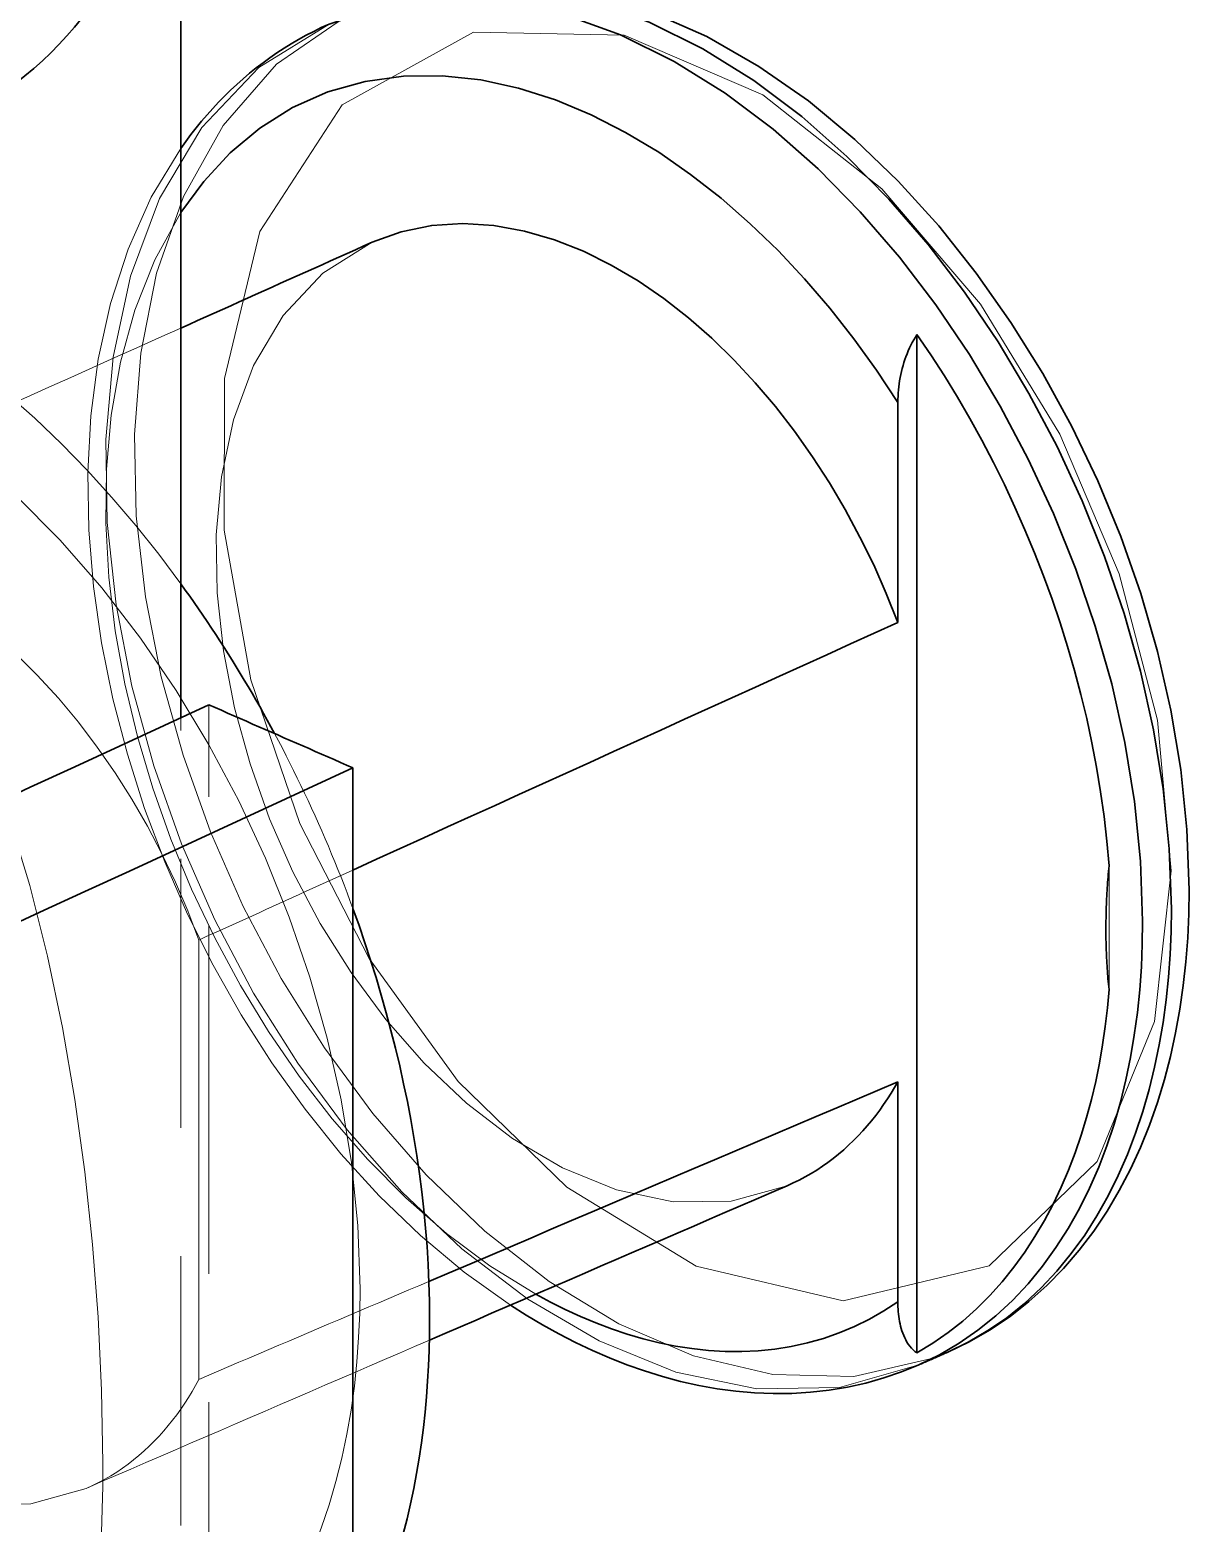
# Model space of a CAD drawing. Header units: millimetres. Extents: x 10 to 410, y 10 to 287.
# Drawn here: x 315.77 to 318.03, y 198.178 to 201.088 of the extents above; entities that cross this region are included whole.
import ezdxf

# ---------------------------------------------------------------- set-up
doc = ezdxf.new("R2010")
doc.units = ezdxf.units.MM
doc.linetypes.add('DASHED', pattern=[0.75, 0.5, -0.25])
doc.layers.add('HIDDEN', color=8, linetype='DASHED', lineweight=18)
doc.layers.add('VISIBLE', color=7, linetype='CONTINUOUS', lineweight=35)

msp = doc.modelspace()

# ---------------------------------------------------------------- linework, layer by layer
at = {"layer": 'HIDDEN'}
for points in [[(317.5036, 198.4862), (317.3487, 198.4423), (317.1876, 198.4395), (317.0297, 198.4722), (316.8802, 198.5327), (316.741, 198.6144), (316.6127, 198.7124), (316.4954, 198.8233), (316.3887, 198.9444), (316.2925, 199.0741), (316.2066, 199.2108), (316.131, 199.3535), (316.066, 199.5013), (316.0118, 199.6534), (315.969, 199.8091), (315.9385, 199.9676), (315.9212, 200.1281), (315.9187, 200.2895), (315.933, 200.4503), (315.9668, 200.6081), (316.0233, 200.7592), (316.1058, 200.8977), (316.2167, 201.0147), (316.3537, 201.0992)], [(317.5312, 198.4993), (317.3769, 198.4636), (317.2185, 198.4672), (317.0642, 198.5038), (316.9184, 198.5664), (316.7827, 198.6488), (316.6576, 198.7466), (316.5431, 198.8566), (316.4389, 198.9763), (316.3447, 199.1042), (316.2606, 199.2389), (316.1864, 199.3793), (316.1225, 199.5247), (316.069, 199.6742), (316.0266, 199.8272), (315.9959, 199.983), (315.978, 200.1408), (315.9742, 200.2995), (315.9866, 200.4578), (316.0175, 200.6135), (316.0699, 200.7633), (316.1471, 200.9018), (316.2515, 201.0211), (316.382, 201.1107)], [(317.9952, 199.449), (317.9629, 199.1553), (317.8512, 198.8825), (317.6403, 198.6789), (317.3557, 198.6108), (317.0693, 198.6782), (316.8174, 198.8324), (316.6054, 199.0385), (316.432, 199.2783), (316.2967, 199.5414), (316.2009, 199.8213), (316.1489, 200.1126), (316.1498, 200.4082), (316.219, 200.6952), (316.3794, 200.9417), (316.6354, 201.0831), (316.9287, 201.0778), (317.1995, 200.961), (317.4311, 200.7778), (317.6237, 200.553), (317.7782, 200.3001), (317.8939, 200.0278), (317.9682, 199.7425), (317.9952, 199.449)], [(316.7074, 198.6025), (316.6169, 198.6671), (316.5317, 198.7384), (316.4516, 198.8156), (316.3767, 198.8977), (316.3068, 198.9842), (316.242, 199.0746), (316.1823, 199.1683), (316.1276, 199.2651), (316.0779, 199.3646), (316.0334, 199.4665), (315.9942, 199.5705), (315.9605, 199.6764), (315.9324, 199.784), (315.9102, 199.893), (315.8944, 200.003), (315.8852, 200.1138), (315.8833, 200.225), (315.8892, 200.336), (315.9037, 200.4462), (315.9276, 200.5547), (315.9618, 200.6605), (316.0072, 200.7619), (316.0648, 200.857)], [(316.7566, 198.6237), (316.6672, 198.6793), (316.5829, 198.7423), (316.5036, 198.8116), (316.4293, 198.8863), (316.36, 198.9656), (316.2955, 199.0488), (316.2358, 199.1356), (316.181, 199.2255), (316.1309, 199.3181), (316.0856, 199.4132), (316.0453, 199.5105), (316.0101, 199.6098), (315.9801, 199.7107), (315.9556, 199.8131), (315.9369, 199.9168), (315.9243, 200.0213), (315.9184, 200.1265), (315.9197, 200.2318), (315.929, 200.3367), (315.9471, 200.4404), (315.975, 200.5419), (316.0138, 200.6397), (316.0648, 200.7318)], [(314.6702, 200.6471), (314.7374, 200.6726), (314.8068, 200.6909), (314.8776, 200.7022), (314.9493, 200.7066), (315.0211, 200.7045), (315.0924, 200.6963), (315.1628, 200.6825), (315.2321, 200.6636), (315.3, 200.6401), (315.3662, 200.6124), (315.4308, 200.581), (315.4936, 200.5462), (315.5545, 200.5082), (315.6137, 200.4675), (315.671, 200.4243), (315.7265, 200.3787), (315.7801, 200.331), (315.832, 200.2813), (315.8821, 200.2298), (315.9304, 200.1767), (315.9769, 200.122), (316.0217, 200.0659), (316.0648, 200.0084)], [(317.2466, 198.8352), (317.1376, 198.8051), (317.0245, 198.8038), (316.9137, 198.8271), (316.8088, 198.8699), (316.7112, 198.9275), (316.6213, 198.9964), (316.539, 199.0744), (316.4642, 199.1595), (316.3966, 199.2506), (316.3364, 199.3466), (316.2833, 199.4468), (316.2377, 199.5506), (316.1996, 199.6573), (316.1695, 199.7666), (316.148, 199.8779), (316.1358, 199.9906), (316.1339, 200.104), (316.1438, 200.2169), (316.1673, 200.3277), (316.2066, 200.434), (316.2642, 200.5314), (316.3416, 200.614), (316.4374, 200.6739)], [(314.241, 200.4582), (314.3746, 200.507), (314.5135, 200.5372), (314.6553, 200.5472), (314.797, 200.5356), (314.9351, 200.5019), (315.0663, 200.4472), (315.1878, 200.3734), (315.298, 200.2835), (315.3963, 200.1807), (315.4828, 200.0678), (315.5583, 199.9473), (315.6238, 199.821), (315.6803, 199.6904), (315.7288, 199.5567), (315.7701, 199.4205), (315.805, 199.2826), (315.8342, 199.1433), (315.8583, 199.0031), (315.8777, 198.8621), (315.8928, 198.7206), (315.9036, 198.5788), (315.9103, 198.4366), (315.9127, 198.2944)], [(314.7337, 200.4656), (314.8502, 200.5065), (314.9724, 200.5238), (315.0957, 200.519), (315.2168, 200.4948), (315.3336, 200.4545), (315.4448, 200.4008), (315.5502, 200.3362), (315.6494, 200.2625), (315.7425, 200.1813), (315.8296, 200.0936), (315.9108, 200.0004), (315.9861, 199.9025), (316.0557, 199.8003), (316.1195, 199.6945), (316.1776, 199.5854), (316.2298, 199.4734), (316.276, 199.3588), (316.3162, 199.2419), (316.35, 199.123), (316.3771, 199.0024), (316.3972, 198.8805), (316.4097, 198.7575), (316.414, 198.634)], [(315.0793, 200.0647), (315.1222, 200.084), (315.165, 200.1032), (315.2079, 200.1224), (315.2507, 200.1416), (315.2936, 200.1608), (315.3364, 200.1801), (315.3793, 200.1993), (315.4221, 200.2185), (315.4649, 200.2377), (315.5078, 200.2569), (315.5506, 200.2761), (315.5935, 200.2954), (315.6363, 200.3146), (315.6792, 200.3338), (315.722, 200.353), (315.7648, 200.3722), (315.8077, 200.3915), (315.8505, 200.4107), (315.8934, 200.4299), (315.9362, 200.4491), (315.9791, 200.4683), (316.0219, 200.4876), (316.0648, 200.5068)], [(315.0793, 200.0647), (315.1366, 200.0854), (315.1962, 200.0974), (315.2569, 200.1009), (315.3176, 200.0966), (315.3774, 200.0852), (315.4357, 200.0677), (315.4922, 200.0449), (315.5465, 200.0175), (315.5987, 199.9861), (315.6486, 199.9513), (315.6963, 199.9134), (315.7417, 199.8729), (315.785, 199.8301), (315.8261, 199.7852), (315.865, 199.7384), (315.9018, 199.6898), (315.9365, 199.6398), (315.9691, 199.5884), (315.9995, 199.5357), (316.0279, 199.4818), (316.0541, 199.4268), (316.0782, 199.3709), (316.1, 199.3141)], [(315.88, 198.2454), (315.7722, 198.2156), (315.6603, 198.2143), (315.5507, 198.2374), (315.4469, 198.2797), (315.3503, 198.3367), (315.2613, 198.4049), (315.1798, 198.482), (315.1058, 198.5662), (315.039, 198.6564), (314.9793, 198.7514), (314.9269, 198.8505), (314.8817, 198.9532), (314.844, 199.0588), (314.8143, 199.167), (314.793, 199.2771), (314.7809, 199.3886), (314.779, 199.5008), (314.7888, 199.6125), (314.8121, 199.7222), (314.851, 199.8273), (314.908, 199.9237), (314.9845, 200.0054), (315.0793, 200.0647)], [(316.1193, 178.3944), (316.1193, 179.3239), (316.1193, 180.2534), (316.1193, 181.1829), (316.1193, 182.1124), (316.1193, 183.0418), (316.1193, 183.9713), (316.1193, 184.9008), (316.1193, 185.8303), (316.1193, 186.7598), (316.1193, 187.6892), (316.1193, 188.6187), (316.1193, 189.5482), (316.1193, 190.4777), (316.1193, 191.4072), (316.1193, 192.3366), (316.1193, 193.2661), (316.1193, 194.1956), (316.1193, 195.1251), (316.1193, 196.0546), (316.1193, 196.9841), (316.1193, 197.9135), (316.1193, 198.843), (316.1193, 199.7725)], [(316.0648, 181.9274), (316.0648, 182.7022), (316.0648, 183.4769), (316.0648, 184.2517), (316.0648, 185.0265), (316.0648, 185.8013), (316.0648, 186.5761), (316.0648, 187.3508), (316.0648, 188.1256), (316.0648, 188.9004), (316.0648, 189.6752), (316.0648, 190.45), (316.0648, 191.2247), (316.0648, 191.9995), (316.0648, 192.7743), (316.0648, 193.5491), (316.0648, 194.3239), (316.0648, 195.0987), (316.0648, 195.8734), (316.0648, 196.6482), (316.0648, 197.423), (316.0648, 198.1978), (316.0648, 198.9726), (316.0648, 199.7473)], [(316.2474, 199.7165), (316.255, 199.7021), (316.2626, 199.6877), (316.27, 199.6733), (316.2774, 199.6588), (316.2846, 199.6443), (316.2918, 199.6297), (316.2989, 199.6151), (316.3059, 199.6005), (316.3128, 199.5858), (316.3197, 199.571), (316.3264, 199.5562), (316.333, 199.5414), (316.3396, 199.5266), (316.3461, 199.5116), (316.3524, 199.4967), (316.3587, 199.4817), (316.3649, 199.4667), (316.371, 199.4516), (316.377, 199.4366), (316.3829, 199.4214), (316.3887, 199.4063), (316.3944, 199.3911), (316.4001, 199.3758)], [(316.4001, 199.4505), (316.387, 199.4445), (316.374, 199.4386), (316.3609, 199.4327), (316.3479, 199.4267), (316.3348, 199.4208), (316.3218, 199.4149), (316.3088, 199.409), (316.2957, 199.403), (316.2827, 199.3971), (316.2696, 199.3912), (316.2566, 199.3852), (316.2435, 199.3793), (316.2305, 199.3734), (316.2174, 199.3674), (316.2044, 199.3615), (316.1913, 199.3556), (316.1783, 199.3497), (316.1653, 199.3437), (316.1522, 199.3378), (316.1392, 199.3319), (316.1261, 199.3259), (316.1131, 199.32), (316.1, 199.3141)], [(317.8741, 199.2179), (317.8741, 199.2283), (317.8741, 199.2388), (317.8741, 199.2493), (317.8741, 199.2597), (317.8741, 199.2702), (317.8741, 199.2807), (317.8741, 199.2911), (317.8741, 199.3016), (317.8741, 199.312), (317.8741, 199.3225), (317.8741, 199.333), (317.8741, 199.3434), (317.8741, 199.3539), (317.8741, 199.3644), (317.8741, 199.3748), (317.8741, 199.3853), (317.8741, 199.3958), (317.8741, 199.4062), (317.8741, 199.4167), (317.8741, 199.4272), (317.8741, 199.4376), (317.8741, 199.4481), (317.8741, 199.4586)], [(316.1, 199.3141), (316.1, 199.2769), (316.1, 199.2396), (316.1, 199.2024), (316.1, 199.1652), (316.1, 199.128), (316.1, 199.0907), (316.1, 199.0535), (316.1, 199.0163), (316.1, 198.9791), (316.1, 198.9418), (316.1, 198.9046), (316.1, 198.8674), (316.1, 198.8302), (316.1, 198.793), (316.1, 198.7557), (316.1, 198.7185), (316.1, 198.6813), (316.1, 198.6441), (316.1, 198.6068), (316.1, 198.5696), (316.1, 198.5324), (316.1, 198.4952), (316.1, 198.4579)], [(316.414, 198.634), (316.4134, 198.5866), (316.4113, 198.5392), (316.4079, 198.4919), (316.403, 198.4448), (316.3965, 198.3978), (316.3884, 198.351), (316.3787, 198.3046), (316.3672, 198.2586), (316.3538, 198.2131), (316.3386, 198.1682), (316.3214, 198.124), (316.3021, 198.0807), (316.2806, 198.0384), (316.2569, 197.9973), (316.231, 197.9576), (316.2027, 197.9196), (316.172, 197.8834), (316.139, 197.8493), (316.1037, 197.8176), (316.0662, 197.7886), (316.0267, 197.7625), (315.9852, 197.7395), (315.9421, 197.7198)], [(316.1, 198.4579), (316.1195, 198.4662), (316.139, 198.4745), (316.1585, 198.4828), (316.178, 198.4911), (316.1975, 198.4994), (316.217, 198.5077), (316.2365, 198.516), (316.256, 198.5243), (316.2754, 198.5326), (316.2949, 198.5409), (316.3144, 198.5492), (316.3339, 198.5575), (316.3534, 198.5658), (316.3729, 198.5741), (316.3924, 198.5824), (316.4119, 198.5907), (316.4314, 198.599), (316.4509, 198.6073), (316.4703, 198.6155), (316.4898, 198.6238), (316.5093, 198.6321), (316.5288, 198.6404), (316.5483, 198.6487)], [(315.88, 198.2454), (315.9091, 198.2579), (315.9382, 198.2705), (315.9673, 198.283), (315.9964, 198.2956), (316.0255, 198.3082), (316.0546, 198.3207), (316.0837, 198.3333), (316.1128, 198.3458), (316.1419, 198.3584), (316.171, 198.371), (316.2001, 198.3835), (316.2292, 198.3961), (316.2583, 198.4086), (316.2874, 198.4212), (316.3165, 198.4338), (316.3456, 198.4463), (316.3747, 198.4589), (316.4038, 198.4714), (316.4329, 198.484), (316.462, 198.4966), (316.4911, 198.5091), (316.5202, 198.5217), (316.5493, 198.5342)], [(316.1, 198.4579), (316.0935, 198.446), (316.0868, 198.4343), (316.0797, 198.4227), (316.0724, 198.4113), (316.0648, 198.4001), (316.0569, 198.389), (316.0487, 198.3782), (316.0402, 198.3677), (316.0314, 198.3573), (316.0223, 198.3472), (316.013, 198.3374), (316.0033, 198.3279), (315.9934, 198.3186), (315.9832, 198.3097), (315.9727, 198.3011), (315.962, 198.2928), (315.951, 198.2849), (315.9397, 198.2773), (315.9282, 198.2701), (315.9165, 198.2633), (315.9045, 198.2569), (315.8923, 198.2509), (315.88, 198.2454)], [(315.9127, 198.2944), (315.9124, 198.2495), (315.9117, 198.2046), (315.9104, 198.1597), (315.9085, 198.1148), (315.906, 198.07), (315.9028, 198.0252), (315.8989, 197.9805), (315.8942, 197.9358), (315.8885, 197.8913), (315.8819, 197.8469), (315.8741, 197.8027), (315.8649, 197.7587), (315.8543, 197.7151), (315.8419, 197.6719), (315.8276, 197.6294), (315.8109, 197.5877), (315.7916, 197.5472), (315.7691, 197.5083), (315.7433, 197.4716), (315.7138, 197.4378), (315.6805, 197.4077), (315.6436, 197.3821), (315.6038, 197.3614)]]:
    msp.add_lwpolyline(points, dxfattribs=at)
at = {"layer": 'VISIBLE'}
for points in [[(316.0648, 199.7473), (316.0648, 200.1086), (316.0648, 200.4698), (316.0648, 200.8311), (316.0648, 201.1923), (316.0648, 201.5536), (316.0648, 201.9149), (316.0648, 202.2761), (316.0648, 202.6374), (316.0648, 202.9986), (316.0648, 203.3599), (316.0648, 203.7211), (316.0648, 204.0824), (316.0648, 204.4436), (316.0648, 204.8049), (316.0648, 205.1661), (316.0648, 205.5274), (316.0648, 205.8886), (316.0648, 206.2499), (316.0648, 206.6111), (316.0648, 206.9724), (316.0648, 207.3336), (316.0648, 207.6949), (316.0648, 208.0561)], [(315.6304, 200.9084), (315.6498, 200.92), (315.669, 200.932), (315.688, 200.9444), (315.7067, 200.9571), (315.7251, 200.9703), (315.7431, 200.9839), (315.7608, 200.9981), (315.7781, 201.0126), (315.795, 201.0277), (315.8113, 201.0433), (315.8272, 201.0594), (315.8426, 201.0761), (315.8574, 201.0932), (315.8716, 201.1108), (315.8851, 201.1289), (315.8981, 201.1475), (315.9104, 201.1665), (315.922, 201.1859), (315.933, 201.2056), (315.9434, 201.2257), (315.9531, 201.2462), (315.9622, 201.2669), (315.9707, 201.2878)], [(316.4097, 201.1238), (316.5209, 201.1612), (316.637, 201.1785), (316.7543, 201.1765), (316.8701, 201.1571), (316.9823, 201.1224), (317.0898, 201.0749), (317.1917, 201.0167), (317.288, 200.9493), (317.3785, 200.8744), (317.4631, 200.7929), (317.542, 200.7059), (317.6153, 200.614), (317.6829, 200.5179), (317.7449, 200.4181), (317.8013, 200.315), (317.8519, 200.209), (317.8968, 200.1004), (317.9357, 199.9896), (317.9684, 199.8767), (317.9946, 199.7622), (318.014, 199.6463), (318.026, 199.5294), (318.0302, 199.412)], [(316.4097, 201.1238), (316.5208, 201.1599), (316.6367, 201.1738), (316.7534, 201.1671), (316.8677, 201.1425), (316.9777, 201.103), (317.0825, 201.0512), (317.1817, 200.9892), (317.2751, 200.9188), (317.3628, 200.8414), (317.4448, 200.7581), (317.5213, 200.6695), (317.5923, 200.5766), (317.6578, 200.4797), (317.718, 200.3794), (317.7727, 200.276), (317.8219, 200.1698), (317.8655, 200.0613), (317.9033, 199.9506), (317.9351, 199.838), (317.9607, 199.7239), (317.9796, 199.6085), (317.9914, 199.4921), (317.9955, 199.3752)], [(316.3537, 201.0992), (316.4648, 201.1352), (316.5808, 201.1492), (316.6974, 201.1425), (316.8117, 201.1179), (316.9217, 201.0784), (317.0265, 201.0265), (317.1257, 200.9646), (317.2191, 200.8942), (317.3068, 200.8168), (317.3889, 200.7334), (317.4653, 200.6449), (317.5363, 200.5519), (317.6019, 200.4551), (317.662, 200.3547), (317.7167, 200.2513), (317.7659, 200.1452), (317.8095, 200.0367), (317.8473, 199.926), (317.8792, 199.8134), (317.9047, 199.6993), (317.9236, 199.5838), (317.9354, 199.4675), (317.9395, 199.3506)], [(316.0648, 200.857), (316.0744, 200.8705), (316.0843, 200.8838), (316.0946, 200.8969), (316.1051, 200.9097), (316.1158, 200.9223), (316.1269, 200.9347), (316.1382, 200.9469), (316.1498, 200.9587), (316.1617, 200.9703), (316.1738, 200.9817), (316.1862, 200.9927), (316.1989, 201.0034), (316.2118, 201.0138), (316.225, 201.0239), (316.2384, 201.0337), (316.2521, 201.0432), (316.2659, 201.0522), (316.2801, 201.061), (316.2944, 201.0694), (316.3089, 201.0774), (316.3237, 201.085), (316.3386, 201.0923), (316.3537, 201.0992)], [(316.0648, 200.7318), (316.1093, 200.7927), (316.1606, 200.8481), (316.2185, 200.8964), (316.2825, 200.9363), (316.3515, 200.9669), (316.424, 200.9874), (316.4987, 200.9978), (316.5742, 200.9986), (316.6492, 200.9906), (316.7229, 200.9746), (316.7948, 200.9516), (316.8645, 200.9226), (316.9317, 200.8882), (316.9964, 200.8493), (317.0584, 200.8063), (317.1178, 200.7598), (317.1746, 200.7101), (317.2289, 200.6576), (317.2806, 200.6026), (317.3298, 200.5453), (317.3764, 200.486), (317.4206, 200.4248), (317.4624, 200.3619)], [(316.4374, 200.6739), (316.4944, 200.6946), (316.5539, 200.7067), (316.6144, 200.7105), (316.675, 200.7065), (316.7347, 200.6956), (316.7929, 200.6786), (316.8494, 200.6563), (316.9038, 200.6294), (316.956, 200.5985), (317.0061, 200.5642), (317.054, 200.5268), (317.0996, 200.4869), (317.1431, 200.4445), (317.1845, 200.4001), (317.2237, 200.3537), (317.2608, 200.3057), (317.2959, 200.2561), (317.3289, 200.2052), (317.3598, 200.1529), (317.3886, 200.0995), (317.4153, 200.045), (317.4399, 199.9895), (317.4624, 199.9331)], [(316.0648, 200.5068), (316.081, 200.514), (316.0972, 200.5213), (316.1134, 200.5286), (316.1296, 200.5358), (316.1458, 200.5431), (316.162, 200.5504), (316.1782, 200.5576), (316.1944, 200.5649), (316.2106, 200.5722), (316.2268, 200.5795), (316.243, 200.5867), (316.2592, 200.594), (316.2754, 200.6013), (316.2916, 200.6085), (316.3078, 200.6158), (316.324, 200.6231), (316.3402, 200.6303), (316.3564, 200.6376), (316.3726, 200.6449), (316.3888, 200.6521), (316.405, 200.6594), (316.4212, 200.6667), (316.4374, 200.6739)], [(317.4997, 200.4944), (317.4965, 200.4893), (317.4934, 200.4841), (317.4905, 200.4787), (317.4877, 200.4733), (317.4851, 200.4679), (317.4827, 200.4623), (317.4804, 200.4567), (317.4782, 200.451), (317.4762, 200.4453), (317.4743, 200.4396), (317.4726, 200.4337), (317.471, 200.4279), (317.4695, 200.422), (317.4682, 200.4161), (317.467, 200.4102), (317.4659, 200.4042), (317.465, 200.3982), (317.4642, 200.3922), (317.4636, 200.3861), (317.463, 200.3801), (317.4627, 200.374), (317.4625, 200.368), (317.4624, 200.3619)], [(317.8741, 199.4586), (317.8699, 199.5068), (317.8645, 199.555), (317.8577, 199.6029), (317.8498, 199.6507), (317.8407, 199.6983), (317.8305, 199.7456), (317.8191, 199.7927), (317.8067, 199.8395), (317.7931, 199.886), (317.7786, 199.9322), (317.763, 199.9781), (317.7464, 200.0236), (317.7288, 200.0687), (317.7102, 200.1135), (317.6906, 200.1578), (317.6701, 200.2016), (317.6486, 200.245), (317.6261, 200.288), (317.6027, 200.3304), (317.5784, 200.3723), (317.5531, 200.4136), (317.5269, 200.4543), (317.4997, 200.4944)], [(317.4997, 198.5095), (317.4997, 198.5958), (317.4997, 198.6821), (317.4997, 198.7684), (317.4997, 198.8547), (317.4997, 198.941), (317.4997, 199.0273), (317.4997, 199.1136), (317.4997, 199.1999), (317.4997, 199.2862), (317.4997, 199.3725), (317.4997, 199.4588), (317.4997, 199.5451), (317.4997, 199.6314), (317.4997, 199.7177), (317.4997, 199.804), (317.4997, 199.8903), (317.4997, 199.9766), (317.4997, 200.0629), (317.4997, 200.1492), (317.4997, 200.2355), (317.4997, 200.3218), (317.4997, 200.4081), (317.4997, 200.4944)], [(317.4624, 200.3619), (317.4624, 200.3433), (317.4624, 200.3246), (317.4624, 200.306), (317.4624, 200.2873), (317.4624, 200.2687), (317.4624, 200.2501), (317.4624, 200.2314), (317.4624, 200.2128), (317.4624, 200.1941), (317.4624, 200.1755), (317.4624, 200.1568), (317.4624, 200.1382), (317.4624, 200.1195), (317.4624, 200.1009), (317.4624, 200.0822), (317.4624, 200.0636), (317.4624, 200.045), (317.4624, 200.0263), (317.4624, 200.0077), (317.4624, 199.989), (317.4624, 199.9704), (317.4624, 199.9517), (317.4624, 199.9331)], [(316.0648, 200.0084), (316.0735, 199.9962), (316.0822, 199.984), (316.0908, 199.9718), (316.0994, 199.9595), (316.1078, 199.9471), (316.1162, 199.9347), (316.1245, 199.9222), (316.1328, 199.9097), (316.1409, 199.8971), (316.149, 199.8845), (316.1571, 199.8719), (316.165, 199.8592), (316.1729, 199.8464), (316.1806, 199.8336), (316.1884, 199.8208), (316.196, 199.8079), (316.2036, 199.795), (316.2111, 199.782), (316.2185, 199.769), (316.2258, 199.7559), (316.2331, 199.7428), (316.2403, 199.7297), (316.2474, 199.7165)], [(317.4624, 199.9331), (317.4162, 199.9121), (317.37, 199.8911), (317.3238, 199.8702), (317.2776, 199.8492), (317.2314, 199.8282), (317.1852, 199.8072), (317.1391, 199.7862), (317.0929, 199.7653), (317.0467, 199.7443), (317.0005, 199.7233), (316.9543, 199.7023), (316.9081, 199.6813), (316.8619, 199.6603), (316.8157, 199.6394), (316.7696, 199.6184), (316.7234, 199.5974), (316.6772, 199.5764), (316.631, 199.5554), (316.5848, 199.5344), (316.5386, 199.5134), (316.4924, 199.4924), (316.4463, 199.4715), (316.4001, 199.4505)], [(316.1193, 199.7725), (316.0322, 199.7323), (315.945, 199.6921), (315.8579, 199.6519), (315.7708, 199.6117), (315.6837, 199.5714), (315.5965, 199.5312), (315.5094, 199.491), (315.4223, 199.4508), (315.3352, 199.4106), (315.248, 199.3704), (315.1609, 199.3302), (315.0738, 199.29), (314.9867, 199.2498), (314.8995, 199.2096), (314.8124, 199.1693), (314.7253, 199.1291), (314.6382, 199.0889), (314.5511, 199.0487), (314.4639, 199.0085), (314.3768, 198.9683), (314.2897, 198.9281), (314.2026, 198.8879), (314.1154, 198.8477)], [(316.4001, 199.6497), (316.3879, 199.655), (316.3757, 199.6604), (316.3634, 199.6657), (316.3512, 199.671), (316.339, 199.6764), (316.3268, 199.6817), (316.3146, 199.6871), (316.3024, 199.6924), (316.2902, 199.6977), (316.278, 199.7031), (316.2658, 199.7084), (316.2536, 199.7138), (316.2414, 199.7191), (316.2292, 199.7244), (316.2169, 199.7298), (316.2047, 199.7351), (316.1925, 199.7405), (316.1803, 199.7458), (316.1681, 199.7511), (316.1559, 199.7565), (316.1437, 199.7618), (316.1315, 199.7672), (316.1193, 199.7725)], [(314.3962, 198.7248), (314.4834, 198.7651), (314.5705, 198.8053), (314.6576, 198.8455), (314.7447, 198.8857), (314.8318, 198.9259), (314.919, 198.9661), (315.0061, 199.0063), (315.0932, 199.0465), (315.1803, 199.0867), (315.2675, 199.1269), (315.3546, 199.1672), (315.4417, 199.2074), (315.5288, 199.2476), (315.616, 199.2878), (315.7031, 199.328), (315.7902, 199.3682), (315.8773, 199.4084), (315.9645, 199.4486), (316.0516, 199.4888), (316.1387, 199.5291), (316.2258, 199.5693), (316.3129, 199.6095), (316.4001, 199.6497)], [(316.4001, 178.2716), (316.4001, 179.2011), (316.4001, 180.1306), (316.4001, 181.0601), (316.4001, 181.9895), (316.4001, 182.919), (316.4001, 183.8485), (316.4001, 184.778), (316.4001, 185.7075), (316.4001, 186.6369), (316.4001, 187.5664), (316.4001, 188.4959), (316.4001, 189.4254), (316.4001, 190.3549), (316.4001, 191.2844), (316.4001, 192.2138), (316.4001, 193.1433), (316.4001, 194.0728), (316.4001, 195.0023), (316.4001, 195.9318), (316.4001, 196.8612), (316.4001, 197.7907), (316.4001, 198.7202), (316.4001, 199.6497)], [(317.8741, 199.4586), (317.8736, 199.4532), (317.873, 199.4479), (317.8725, 199.4426), (317.8721, 199.4372), (317.8716, 199.4319), (317.8712, 199.4265), (317.8708, 199.4212), (317.8705, 199.4159), (317.8702, 199.4105), (317.8699, 199.4052), (317.8696, 199.3998), (317.8693, 199.3944), (317.8691, 199.3891), (317.8689, 199.3837), (317.8687, 199.3784), (317.8685, 199.373), (317.8684, 199.3677), (317.8683, 199.3623), (317.8682, 199.357), (317.8681, 199.3516), (317.868, 199.3462), (317.868, 199.3409), (317.868, 199.3355)], [(318.0302, 199.412), (318.0295, 199.3653), (318.0274, 199.3185), (318.0238, 199.2719), (318.0188, 199.2254), (318.0121, 199.1791), (318.0038, 199.1331), (317.9938, 199.0874), (317.982, 199.0421), (317.9684, 198.9973), (317.9529, 198.9532), (317.9353, 198.9099), (317.9157, 198.8674), (317.894, 198.8259), (317.8702, 198.7857), (317.8441, 198.7469), (317.8158, 198.7096), (317.7853, 198.6742), (317.7526, 198.6407), (317.7178, 198.6095), (317.681, 198.5807), (317.6422, 198.5546), (317.6016, 198.5312), (317.5595, 198.5108)], [(316.4001, 199.3758), (316.4121, 199.3423), (316.4236, 199.3086), (316.4347, 199.2748), (316.4454, 199.2408), (316.4555, 199.2066), (316.4652, 199.1724), (316.4744, 199.138), (316.4831, 199.1034), (316.4914, 199.0688), (316.4991, 199.034), (316.5063, 198.9992), (316.513, 198.9642), (316.5192, 198.9291), (316.5248, 198.8939), (316.5299, 198.8587), (316.5344, 198.8234), (316.5384, 198.788), (316.5418, 198.7525), (316.5446, 198.717), (316.5468, 198.6815), (316.5484, 198.6459), (316.5494, 198.6103), (316.5497, 198.5747)], [(317.9395, 199.3506), (317.9389, 199.3061), (317.937, 199.2616), (317.9338, 199.2172), (317.9292, 199.1729), (317.9233, 199.1288), (317.9158, 199.0849), (317.9068, 199.0414), (317.8962, 198.9981), (317.8839, 198.9554), (317.8698, 198.9131), (317.8539, 198.8716), (317.8361, 198.8308), (317.8164, 198.7909), (317.7945, 198.7521), (317.7706, 198.7146), (317.7445, 198.6785), (317.7162, 198.6442), (317.6858, 198.6117), (317.6532, 198.5814), (317.6186, 198.5535), (317.582, 198.5282), (317.5436, 198.5057), (317.5036, 198.4862)], [(317.9955, 199.3752), (317.9949, 199.3307), (317.993, 199.2862), (317.9898, 199.2418), (317.9852, 199.1976), (317.9793, 199.1535), (317.9718, 199.1096), (317.9628, 199.066), (317.9522, 199.0228), (317.9399, 198.98), (317.9258, 198.9378), (317.9099, 198.8962), (317.8921, 198.8554), (317.8723, 198.8155), (317.8505, 198.7768), (317.8266, 198.7392), (317.8005, 198.7032), (317.7722, 198.6688), (317.7418, 198.6363), (317.7092, 198.606), (317.6746, 198.5781), (317.638, 198.5528), (317.5996, 198.5303), (317.5595, 198.5108)], [(317.8741, 199.2179), (317.8735, 199.2229), (317.873, 199.228), (317.8725, 199.2331), (317.872, 199.2382), (317.8716, 199.2434), (317.8711, 199.2485), (317.8708, 199.2536), (317.8704, 199.2587), (317.8701, 199.2638), (317.8698, 199.2689), (317.8695, 199.274), (317.8693, 199.2792), (317.869, 199.2843), (317.8688, 199.2894), (317.8686, 199.2945), (317.8685, 199.2996), (317.8683, 199.3048), (317.8682, 199.3099), (317.8681, 199.315), (317.8681, 199.3201), (317.868, 199.3253), (317.868, 199.3304), (317.868, 199.3355)], [(317.4997, 198.5095), (317.5307, 198.5283), (317.5605, 198.549), (317.5889, 198.5715), (317.616, 198.5956), (317.6416, 198.6212), (317.6658, 198.6482), (317.6885, 198.6765), (317.7098, 198.7058), (317.7296, 198.7362), (317.748, 198.7674), (317.765, 198.7995), (317.7806, 198.8322), (317.7949, 198.8655), (317.8079, 198.8993), (317.8197, 198.9336), (317.8303, 198.9683), (317.8397, 199.0033), (317.848, 199.0386), (317.8552, 199.0741), (317.8614, 199.1099), (317.8666, 199.1457), (317.8708, 199.1817), (317.8741, 199.2179)], [(316.5483, 198.6487), (316.588, 198.6657), (316.6278, 198.6826), (316.6675, 198.6995), (316.7073, 198.7164), (316.747, 198.7333), (316.7868, 198.7503), (316.8265, 198.7672), (316.8663, 198.7841), (316.906, 198.801), (316.9457, 198.8179), (316.9855, 198.8349), (317.0252, 198.8518), (317.065, 198.8687), (317.1047, 198.8856), (317.1445, 198.9026), (317.1842, 198.9195), (317.2239, 198.9364), (317.2637, 198.9533), (317.3034, 198.9703), (317.3432, 198.9872), (317.3829, 199.0041), (317.4226, 199.0211), (317.4624, 199.038)], [(317.4624, 199.038), (317.4559, 199.0266), (317.4491, 199.0154), (317.442, 199.0044), (317.4347, 198.9935), (317.4271, 198.9828), (317.4192, 198.9723), (317.4111, 198.962), (317.4027, 198.9519), (317.3941, 198.9421), (317.3851, 198.9325), (317.3759, 198.9231), (317.3665, 198.9141), (317.3568, 198.9053), (317.3468, 198.8968), (317.3366, 198.8886), (317.3261, 198.8807), (317.3154, 198.8731), (317.3044, 198.8659), (317.2933, 198.859), (317.2819, 198.8525), (317.2703, 198.8464), (317.2585, 198.8406), (317.2466, 198.8352)], [(317.4624, 199.038), (317.4624, 199.0193), (317.4624, 199.0007), (317.4624, 198.9821), (317.4624, 198.9634), (317.4624, 198.9448), (317.4624, 198.9261), (317.4624, 198.9075), (317.4624, 198.8888), (317.4624, 198.8702), (317.4624, 198.8515), (317.4624, 198.8329), (317.4624, 198.8143), (317.4624, 198.7956), (317.4624, 198.777), (317.4624, 198.7583), (317.4624, 198.7397), (317.4624, 198.721), (317.4624, 198.7024), (317.4624, 198.6837), (317.4624, 198.6651), (317.4624, 198.6464), (317.4624, 198.6278), (317.4624, 198.6092)], [(316.5493, 198.5342), (316.5796, 198.5473), (316.6099, 198.5604), (316.6402, 198.5735), (316.6705, 198.5866), (316.7009, 198.5997), (316.7312, 198.6127), (316.7615, 198.6258), (316.7918, 198.6389), (316.8221, 198.652), (316.8524, 198.6651), (316.8828, 198.6782), (316.9131, 198.6913), (316.9434, 198.7043), (316.9737, 198.7174), (317.004, 198.7305), (317.0344, 198.7436), (317.0647, 198.7567), (317.095, 198.7698), (317.1253, 198.7829), (317.1556, 198.7959), (317.1859, 198.809), (317.2163, 198.8221), (317.2466, 198.8352)], [(317.4624, 198.6092), (317.4353, 198.5914), (317.4071, 198.5753), (317.378, 198.561), (317.3482, 198.5484), (317.3175, 198.5378), (317.2864, 198.5289), (317.2547, 198.522), (317.2227, 198.5169), (317.1904, 198.5136), (317.158, 198.5122), (317.1256, 198.5124), (317.0933, 198.5143), (317.061, 198.5178), (317.029, 198.5228), (316.9972, 198.5293), (316.9658, 198.537), (316.9346, 198.5461), (316.9039, 198.5564), (316.8736, 198.5679), (316.8437, 198.5804), (316.8142, 198.5939), (316.7852, 198.6084), (316.7566, 198.6237)], [(317.5036, 198.4862), (317.4698, 198.4725), (317.4352, 198.4606), (317.4001, 198.4507), (317.3645, 198.4428), (317.3285, 198.4368), (317.2923, 198.4327), (317.2558, 198.4305), (317.2193, 198.4301), (317.1829, 198.4316), (317.1465, 198.4348), (317.1104, 198.4396), (317.0744, 198.446), (317.0388, 198.454), (317.0036, 198.4634), (316.9687, 198.4742), (316.9343, 198.4863), (316.9003, 198.4997), (316.8669, 198.5142), (316.8339, 198.5299), (316.8014, 198.5466), (316.7695, 198.5643), (316.7382, 198.5829), (316.7074, 198.6025)], [(317.4997, 198.5095), (317.4958, 198.5123), (317.4922, 198.5154), (317.4888, 198.5189), (317.4857, 198.5225), (317.4828, 198.5264), (317.4802, 198.5304), (317.4779, 198.5346), (317.4757, 198.5389), (317.4738, 198.5433), (317.472, 198.5478), (317.4704, 198.5523), (317.469, 198.5569), (317.4678, 198.5615), (317.4667, 198.5662), (317.4657, 198.5709), (317.4649, 198.5757), (317.4642, 198.5804), (317.4636, 198.5852), (317.4632, 198.59), (317.4628, 198.5948), (317.4626, 198.5995), (317.4624, 198.6044), (317.4624, 198.6092)], [(316.5497, 198.5747), (316.5495, 198.5445), (316.5487, 198.5144), (316.5475, 198.4843), (316.5458, 198.4542), (316.5436, 198.4241), (316.5408, 198.3941), (316.5375, 198.3641), (316.5337, 198.3342), (316.5293, 198.3043), (316.5243, 198.2746), (316.5188, 198.2449), (316.5126, 198.2154), (316.5058, 198.1861), (316.4983, 198.1568), (316.4902, 198.1278), (316.4815, 198.0989), (316.472, 198.0703), (316.4619, 198.0419), (316.451, 198.0137), (316.4394, 197.9859), (316.4271, 197.9584), (316.414, 197.9312), (316.4001, 197.9045)], [(317.5036, 198.4862), (317.506, 198.4873), (317.5084, 198.4884), (317.5109, 198.4894), (317.5133, 198.4905), (317.5157, 198.4916), (317.5182, 198.4926), (317.5206, 198.4937), (317.523, 198.4948), (317.5255, 198.4959), (317.5279, 198.4969), (317.5303, 198.498), (317.5328, 198.4991), (317.5352, 198.5001), (317.5376, 198.5012), (317.5401, 198.5023), (317.5425, 198.5034), (317.5449, 198.5044), (317.5474, 198.5055), (317.5498, 198.5066), (317.5522, 198.5076), (317.5547, 198.5087), (317.5571, 198.5098), (317.5595, 198.5108)], [(317.5595, 198.5108), (317.5583, 198.5103), (317.5571, 198.5098), (317.5559, 198.5093), (317.5547, 198.5087), (317.5534, 198.5082), (317.5522, 198.5077), (317.551, 198.5072), (317.5498, 198.5067), (317.5485, 198.5061), (317.5473, 198.5056), (317.5461, 198.5051), (317.5448, 198.5046), (317.5436, 198.5041), (317.5424, 198.5036), (317.5411, 198.5031), (317.5399, 198.5026), (317.5387, 198.5021), (317.5374, 198.5017), (317.5362, 198.5012), (317.535, 198.5007), (317.5337, 198.5002), (317.5325, 198.4997), (317.5312, 198.4993)]]:
    msp.add_lwpolyline(points, dxfattribs=at)

doc.saveas('drawing.dxf')
